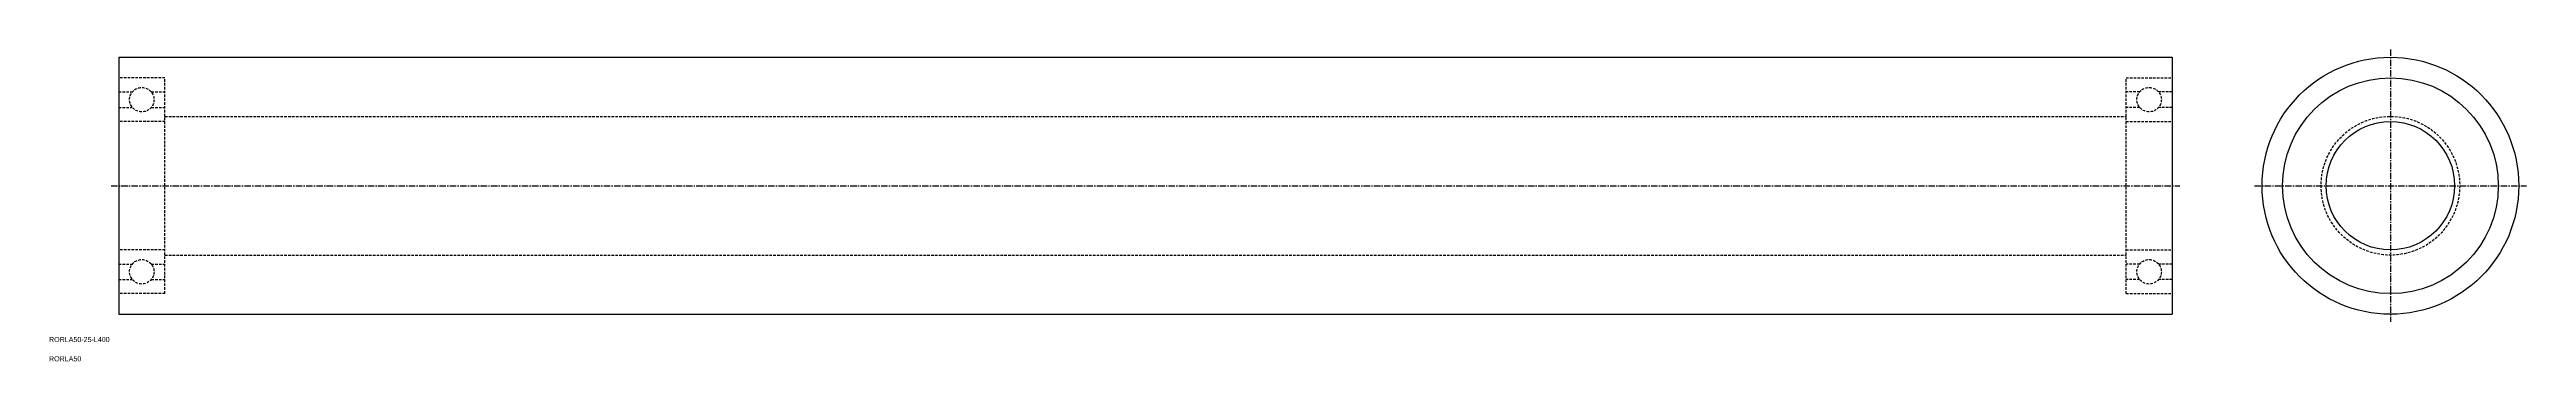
# Model space of a CAD drawing. Extents: x 32 to 514, y -16 to 45.
import ezdxf

# ---------------------------------------------------------------- set-up
doc = ezdxf.new("R2010")
doc.units = 0
doc.linetypes.add('CENTER', pattern=[2, 1.25, -0.25, 0.25, -0.25])
doc.linetypes.add('DASHED', pattern=[0.75, 0.5, -0.25])
doc.layers.get('0').update_dxf_attribs({"linetype": 'CONTINUOUS'})
doc.layers.add('CENTER', color=1, linetype='CENTER')

msp = doc.modelspace()

# ---------------------------------------------------------------- linework, layer by layer
at = {"color": 7, "linetype": 'CONTINUOUS'}
for p, q in [((45.33, 43.55), (45.33, -6.45)), ((45.33, 43.55), (445.33, 43.55)), ((445.33, 43.55), (445.33, -6.45)), ((45.33, -6.45), (445.33, -6.45))]:
    msp.add_line(p, q, dxfattribs=at)
at = {"color": 3, "linetype": 'DASHED'}
for p, q in [((54.33, 39.55), (45.33, 39.55)), ((54.33, -2.45), (54.33, 39.55)), ((436.33, 39.55), (445.33, 39.55)), ((436.33, -2.45), (436.33, 39.55)), ((45.33, 36.8), (47.98, 36.8)), ((45.33, 33.8), (47.98, 33.8)), ((51.68, 36.8), (54.33, 36.8)), ((51.68, 33.8), (54.33, 33.8)), ((438.98, 36.8), (436.33, 36.8)), ((438.98, 33.8), (436.33, 33.8)), ((445.33, 36.8), (442.68, 36.8)), ((445.33, 33.8), (442.68, 33.8)), ((54.33, 31.05), (45.33, 31.05)), ((54.33, 32.05), (436.33, 32.05)), ((436.33, 31.05), (445.33, 31.05)), ((54.33, 6.05), (45.33, 6.05)), ((54.33, 5.05), (436.33, 5.05)), ((436.33, 6.05), (445.33, 6.05)), ((45.33, 3.3), (47.98, 3.3)), ((45.33, 0.3), (47.98, 0.3)), ((51.68, 3.3), (54.33, 3.3)), ((51.68, 0.3), (54.33, 0.3)), ((438.98, 3.3), (436.33, 3.3)), ((438.98, 0.3), (436.33, 0.3)), ((445.33, 3.3), (442.68, 3.3)), ((445.33, 0.3), (442.68, 0.3)), ((54.33, -2.45), (45.33, -2.45)), ((436.33, -2.45), (445.33, -2.45))]:
    msp.add_line(p, q, dxfattribs=at)
at = {"color": 7, "linetype": 'CONTINUOUS'}
for radius in [25, 21, 12.5]:
    msp.add_circle((487.83, 18.55), radius, dxfattribs=at)
at = {"color": 3, "linetype": 'DASHED'}
for centre, radius in [((49.83, 35.3), 2.38), ((440.83, 35.3), 2.38), ((487.83, 18.55), 13.5), ((49.83, 1.8), 2.38), ((440.83, 1.8), 2.38)]:
    msp.add_circle(centre, radius, dxfattribs=at)
at = {"layer": 'CENTER', "color": 1, "linetype": 'CENTER'}
for p, q in [((487.83, 45.05), (487.83, -7.95)), ((43.83, 18.55), (446.83, 18.55)), ((461.33, 18.55), (514.33, 18.55))]:
    msp.add_line(p, q, dxfattribs=at)

# ---------------------------------------------------------------- texts
at = {"color": 7, "linetype": 'CONTINUOUS'}
for s, p in [('RORLA50-25-L400', (31.75, -11.88)), ('RORLA50', (31.75, -15.63))]:
    msp.add_text(s, height=1, dxfattribs=at).set_placement(p)

doc.saveas('drawing.dxf')
